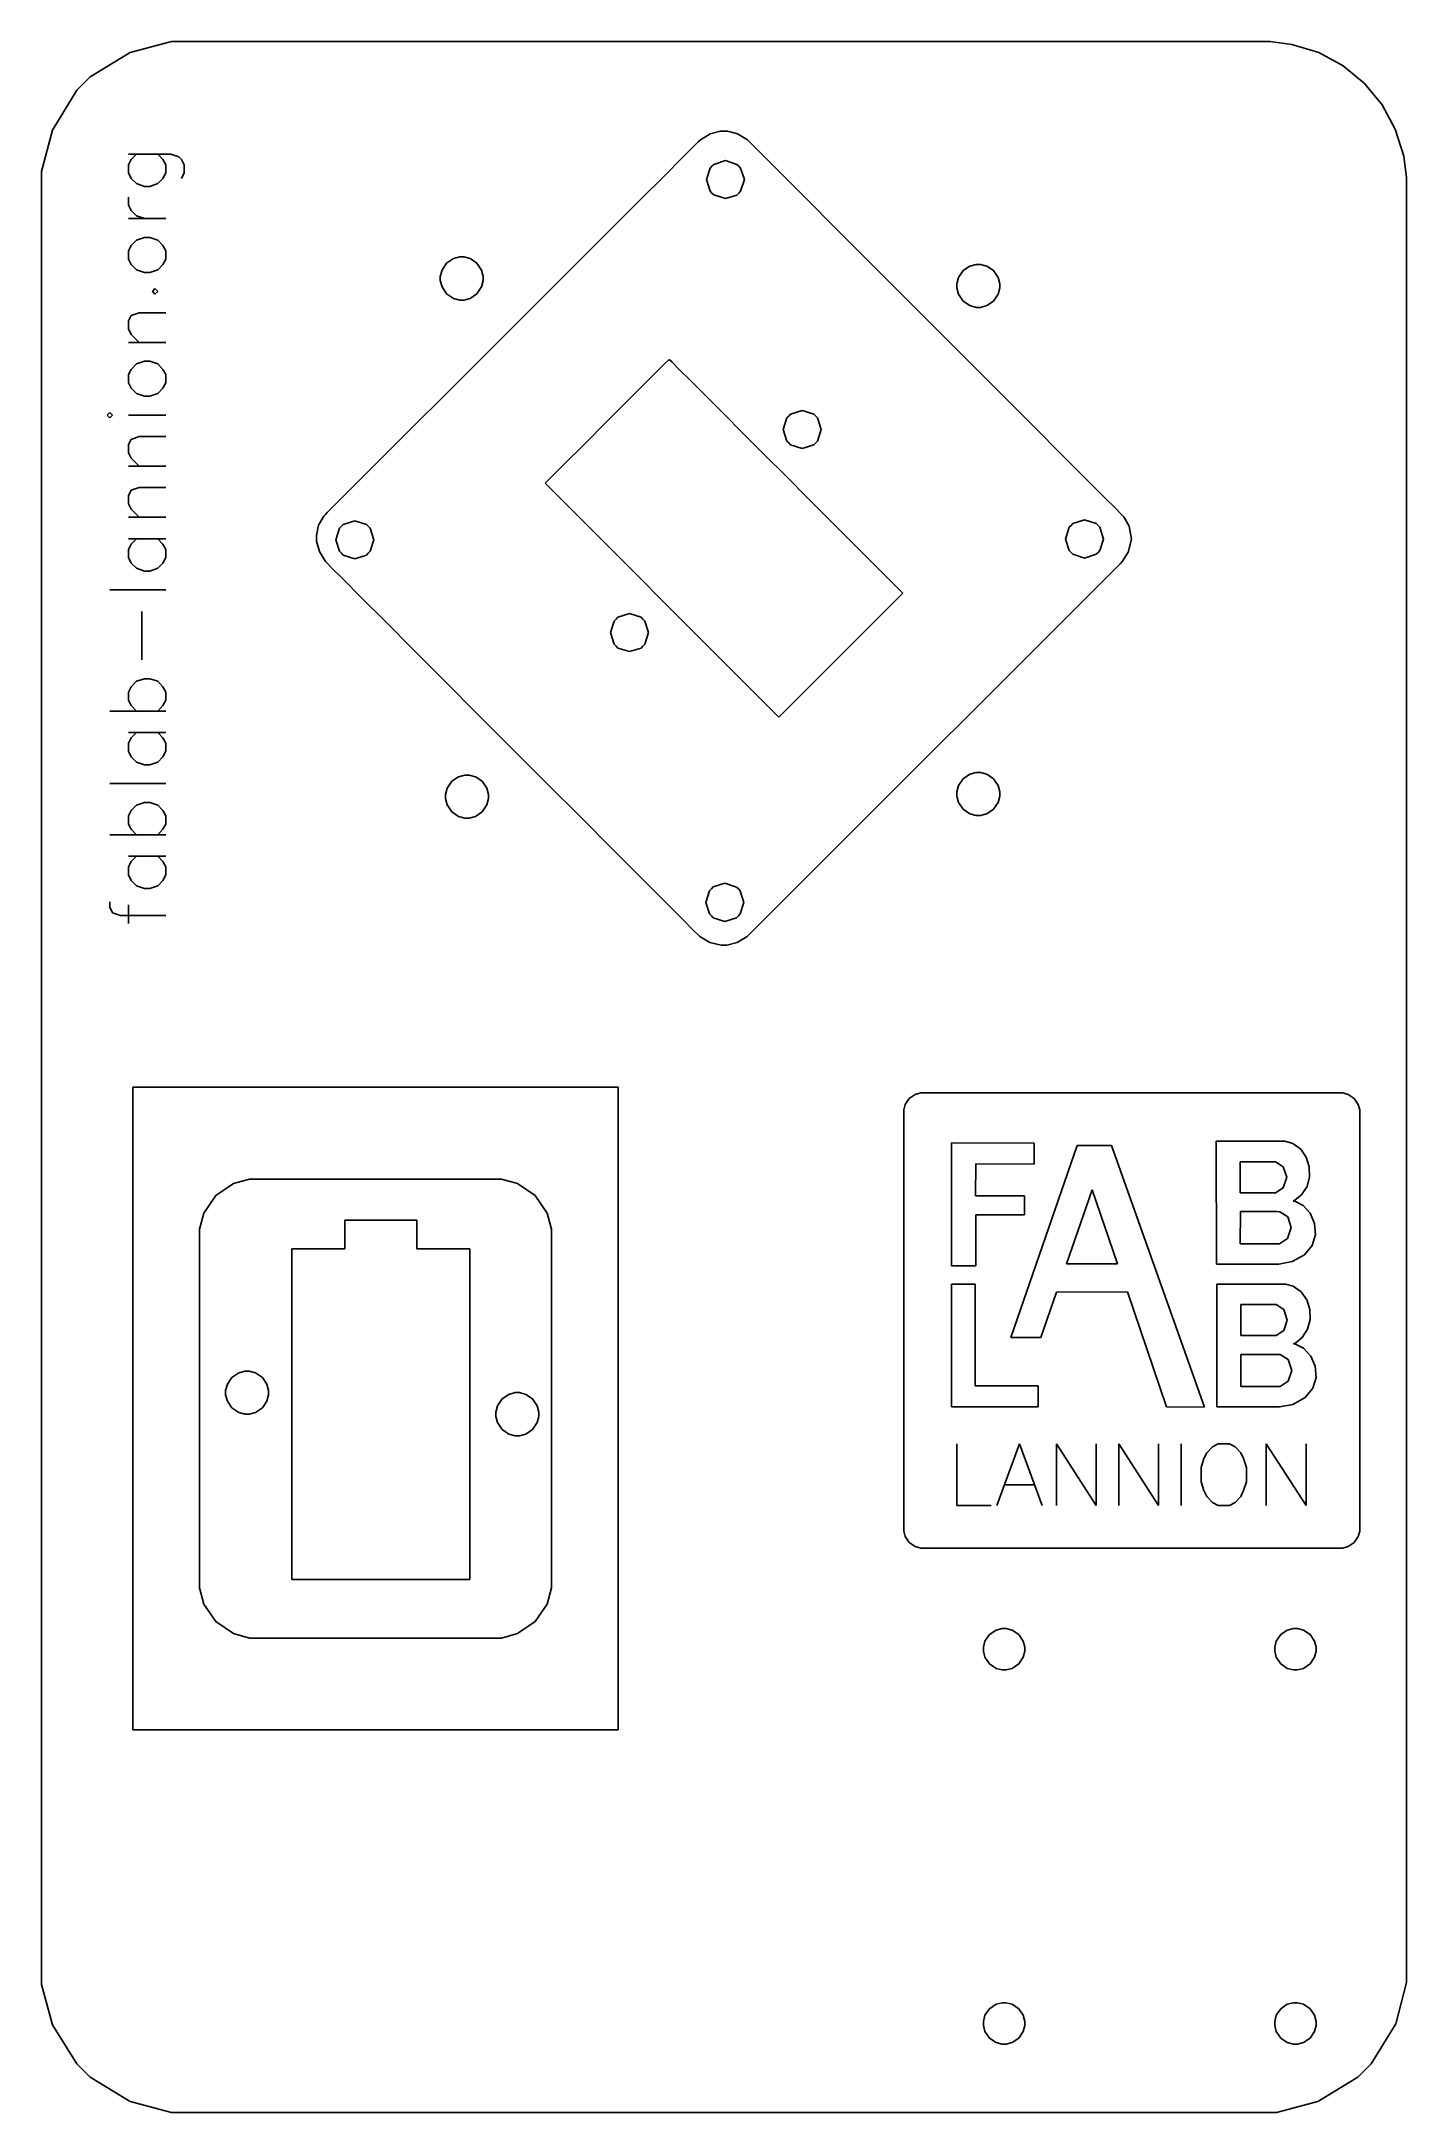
# Model space of a CAD drawing. Extents: x 0 to 96, y 0 to 145.
import ezdxf

# ---------------------------------------------------------------- set-up
doc = ezdxf.new("R2010")
doc.units = 0
doc.layers.get('0').update_dxf_attribs({"linetype": 'CONTINUOUS'})

msp = doc.modelspace()

# ---------------------------------------------------------------- linework, layer by layer
at = {"color": 1}
for p, q in [((9.15, 145.05), (6.26, 144.28)), ((10.11, 145.05), (9.15, 145.05)), ((10.96, 145.05), (10.11, 145.05)), ((10.11, 145.05), (10.11, 145.05)), ((13.35, 145.05), (10.96, 145.05)), ((17.08, 145.05), (13.35, 145.05)), ((21.9, 145.05), (17.08, 145.05)), ((27.61, 145.05), (21.9, 145.05)), ((33.99, 145.05), (27.61, 145.05)), ((40.81, 145.05), (33.99, 145.05)), ((47.85, 145.05), (40.81, 145.05)), ((54.88, 145.05), (47.85, 145.05)), ((61.7, 145.05), (54.88, 145.05)), ((68.08, 145.05), (61.7, 145.05)), ((73.79, 145.05), (68.08, 145.05)), ((78.61, 145.05), (73.79, 145.05)), ((82.34, 145.05), (78.61, 145.05)), ((84.73, 145.05), (82.34, 145.05)), ((85.58, 145.05), (84.73, 145.05)), ((86.08, 145.05), (85.58, 145.05)), ((85.58, 145.05), (85.58, 145.05)), ((87.61, 144.84), (86.08, 145.05)), ((6.26, 144.28), (3.47, 142.57)), ((89.5, 144.26), (87.61, 144.84)), ((91.2, 143.33), (89.5, 144.26)), ((3, 142.1), (2.52, 141.63)), ((3.47, 142.57), (3, 142.1)), ((92.69, 142.1), (91.2, 143.33)), ((93.92, 140.61), (92.69, 142.1)), ((2.52, 141.63), (0.82, 138.84)), ((94.85, 138.9), (93.92, 140.61)), ((0.82, 138.84), (0.05, 135.95)), ((46.07, 138.04), (45.78, 137.75)), ((46.19, 138.16), (46.07, 138.04)), ((46.07, 138.04), (46.07, 138.04)), ((46.88, 138.58), (46.19, 138.16)), ((47.6, 138.77), (46.88, 138.58)), ((47.84, 138.77), (47.6, 138.77)), ((48.08, 138.77), (47.84, 138.77)), ((48.8, 138.58), (48.08, 138.77)), ((49.5, 138.15), (48.8, 138.58)), ((49.61, 138.03), (49.5, 138.15)), ((49.9, 137.74), (49.61, 138.03)), ((49.61, 138.03), (49.61, 138.03)), ((95.44, 137.01), (94.85, 138.9)), ((44.95, 136.92), (43.67, 135.64)), ((45.78, 137.75), (44.95, 136.92)), ((47, 136.31), (46.87, 136.18)), ((47.13, 136.44), (47, 136.31)), ((47.94, 136.7), (47.13, 136.44)), ((48.75, 136.44), (47.94, 136.7)), ((48.88, 136.31), (48.75, 136.44)), ((49.01, 136.18), (48.88, 136.31)), ((50.73, 136.92), (49.9, 137.74)), ((52.01, 135.63), (50.73, 136.92)), ((95.64, 135.49), (95.44, 137.01)), ((0.05, 135.95), (0.05, 134.98)), ((0.05, 134.98), (0.05, 134.98)), ((0.05, 134.98), (0.05, 134.63)), ((43.67, 135.64), (42, 133.98)), ((46.87, 136.18), (46.61, 135.37)), ((46.61, 135.37), (46.87, 134.56)), ((49.27, 135.37), (49.01, 136.18)), ((49.01, 134.56), (49.27, 135.37)), ((53.67, 133.97), (52.01, 135.63)), ((95.64, 134.98), (95.64, 135.49)), ((95.64, 134.63), (95.64, 134.98)), ((95.64, 134.98), (95.64, 134.98)), ((0.05, 134.63), (0.05, 133.58)), ((0.05, 133.58), (0.05, 131.9)), ((42, 133.98), (40.03, 132.01)), ((46.87, 134.56), (47, 134.43)), ((47, 134.43), (47.13, 134.3)), ((47.13, 134.3), (47.94, 134.04)), ((47.94, 134.04), (48.75, 134.29)), ((48.75, 134.29), (48.88, 134.42)), ((48.88, 134.43), (49.01, 134.56)), ((48.88, 134.42), (48.88, 134.43)), ((55.64, 132), (53.67, 133.97)), ((95.64, 133.58), (95.64, 134.63)), ((95.64, 131.9), (95.64, 133.58)), ((40.03, 132.01), (37.84, 129.82)), ((57.83, 129.8), (55.64, 132)), ((0.05, 131.9), (0.05, 129.62)), ((95.64, 129.62), (95.64, 131.9)), ((0.05, 129.62), (0.05, 126.79)), ((28.42, 129.52), (28.1, 129.04)), ((28.9, 129.84), (28.42, 129.52)), ((29.34, 129.96), (28.9, 129.84)), ((29.49, 129.96), (29.34, 129.96)), ((29.63, 129.96), (29.49, 129.96)), ((30.07, 129.84), (29.63, 129.96)), ((30.55, 129.52), (30.07, 129.84)), ((30.87, 129.04), (30.55, 129.52)), ((37.84, 129.82), (35.49, 127.47)), ((60.18, 127.45), (57.83, 129.8)), ((65.07, 129.32), (64.59, 129)), ((65.51, 129.44), (65.07, 129.32)), ((65.65, 129.44), (65.51, 129.44)), ((65.8, 129.44), (65.65, 129.44)), ((66.24, 129.32), (65.8, 129.44)), ((66.72, 129), (66.24, 129.32)), ((95.64, 126.79), (95.64, 129.62)), ((28.1, 129.04), (27.98, 128.6)), ((27.98, 128.6), (27.98, 128.45)), ((27.98, 128.45), (27.98, 128.3)), ((27.98, 128.3), (28.1, 127.86)), ((28.1, 127.86), (28.42, 127.38)), ((30.55, 127.38), (30.87, 127.86)), ((30.99, 128.6), (30.87, 129.04)), ((30.87, 127.86), (30.99, 128.3)), ((30.99, 128.45), (30.99, 128.6)), ((30.99, 128.3), (30.99, 128.45)), ((64.26, 128.52), (64.14, 128.08)), ((64.14, 128.08), (64.14, 127.93)), ((64.14, 127.93), (64.14, 127.79)), ((64.14, 127.79), (64.26, 127.35)), ((64.59, 129), (64.26, 128.52)), ((67.04, 128.52), (66.72, 129)), ((67.16, 128.08), (67.04, 128.52)), ((67.04, 127.35), (67.16, 127.79)), ((67.16, 127.93), (67.16, 128.08)), ((67.16, 127.79), (67.16, 127.93)), ((0.05, 126.79), (0.05, 123.46)), ((28.42, 127.38), (28.9, 127.06)), ((28.9, 127.06), (29.34, 126.94)), ((29.34, 126.94), (29.49, 126.94)), ((29.49, 126.94), (29.63, 126.94)), ((29.63, 126.94), (30.07, 127.06)), ((30.07, 127.06), (30.55, 127.38)), ((35.49, 127.47), (33.06, 125.05)), ((62.6, 125.03), (60.18, 127.45)), ((64.26, 127.35), (64.59, 126.87)), ((64.59, 126.87), (65.07, 126.55)), ((65.07, 126.55), (65.51, 126.42)), ((65.51, 126.42), (65.65, 126.42)), ((65.65, 126.42), (65.8, 126.42)), ((65.8, 126.42), (66.24, 126.55)), ((66.24, 126.55), (66.72, 126.87)), ((66.72, 126.87), (67.04, 127.35)), ((95.64, 123.46), (95.64, 126.79)), ((33.06, 125.05), (30.64, 122.62)), ((65.03, 122.6), (62.6, 125.03)), ((0.05, 123.46), (0.05, 119.67)), ((95.64, 119.67), (95.64, 123.46)), ((30.64, 122.62), (28.29, 120.28)), ((42.65, 121.44), (43.64, 122.42)), ((43.64, 122.42), (44.01, 122.79)), ((44.01, 122.79), (44.01, 122.79)), ((44.01, 122.79), (44.01, 122.79)), ((44.01, 122.79), (44.19, 122.61)), ((44.19, 122.61), (44.71, 122.09)), ((44.71, 122.09), (45.52, 121.28)), ((67.37, 120.25), (65.03, 122.6)), ((41.26, 120.05), (42.65, 121.44)), ((45.52, 121.28), (46.57, 120.23)), ((0.05, 119.67), (0.05, 115.47)), ((28.29, 120.28), (26.09, 118.08)), ((39.67, 118.46), (41.26, 120.05)), ((46.57, 120.23), (47.8, 119)), ((47.8, 119), (49.19, 117.61)), ((52.51, 118.95), (52.38, 118.82)), ((53.33, 119.21), (52.51, 118.95)), ((54.14, 118.95), (53.33, 119.21)), ((54.27, 118.82), (54.14, 118.95)), ((69.57, 118.06), (67.37, 120.25)), ((95.64, 115.47), (95.64, 119.67)), ((26.09, 118.08), (24.12, 116.12)), ((38.07, 116.86), (39.67, 118.46)), ((49.19, 117.61), (50.66, 116.13)), ((52.25, 118.69), (51.99, 117.88)), ((51.99, 117.88), (52.25, 117.07)), ((52.38, 118.82), (52.25, 118.69)), ((54.4, 118.69), (54.27, 118.82)), ((54.66, 117.88), (54.4, 118.69)), ((54.4, 117.07), (54.66, 117.88)), ((71.53, 116.09), (69.57, 118.06)), ((24.12, 116.12), (22.46, 114.46)), ((36.68, 115.47), (38.07, 116.86)), ((50.66, 116.13), (52.19, 114.61)), ((52.25, 117.07), (52.38, 116.94)), ((52.38, 116.94), (52.51, 116.81)), ((52.51, 116.81), (53.33, 116.55)), ((53.33, 116.55), (54.14, 116.81)), ((54.14, 116.81), (54.27, 116.94)), ((54.27, 116.94), (54.4, 117.07)), ((73.19, 114.42), (71.53, 116.09)), ((0.05, 115.47), (0.05, 110.91)), ((35.7, 114.49), (36.68, 115.47)), ((52.19, 114.61), (53.71, 113.08)), ((95.64, 110.91), (95.64, 115.47)), ((21.17, 113.18), (20.35, 112.35)), ((22.46, 114.46), (21.17, 113.18)), ((35.33, 114.12), (35.7, 114.49)), ((35.51, 113.94), (35.33, 114.12)), ((35.33, 114.12), (35.33, 114.12)), ((35.33, 114.12), (35.33, 114.12)), ((36.03, 113.42), (35.51, 113.94)), ((36.83, 112.61), (36.03, 113.42)), ((74.47, 113.14), (73.19, 114.42)), ((75.3, 112.32), (74.47, 113.14)), ((19.82, 111.81), (19.46, 111.18)), ((19.94, 111.93), (19.82, 111.81)), ((20.06, 112.06), (19.94, 111.93)), ((20.35, 112.35), (20.06, 112.06)), ((20.06, 112.06), (20.06, 112.06)), ((37.88, 111.56), (36.83, 112.61)), ((53.71, 113.08), (55.19, 111.6)), ((75.59, 112.02), (75.3, 112.32)), ((75.68, 111.93), (75.59, 112.02)), ((75.59, 112.02), (75.59, 112.02)), ((75.85, 111.76), (75.68, 111.93)), ((76.22, 111.12), (75.85, 111.76)), ((0.05, 110.91), (0.05, 106.02)), ((19.46, 111.18), (19.32, 110.45)), ((19.32, 110.45), (19.32, 110.29)), ((19.32, 110.29), (19.32, 110.05)), ((20.93, 110.97), (20.67, 110.16)), ((21.06, 111.1), (20.93, 110.97)), ((21.19, 111.23), (21.06, 111.1)), ((22, 111.49), (21.19, 111.23)), ((22.81, 111.23), (22, 111.49)), ((22.94, 111.1), (22.81, 111.23)), ((23.07, 110.97), (22.94, 111.1)), ((23.33, 110.16), (23.07, 110.97)), ((39.12, 110.32), (37.88, 111.56)), ((40.5, 108.94), (39.12, 110.32)), ((55.19, 111.6), (56.57, 110.22)), ((56.57, 110.22), (57.81, 108.98)), ((72.02, 111.03), (71.76, 110.21)), ((71.76, 110.21), (72.02, 109.4)), ((72.15, 111.16), (72.02, 111.03)), ((72.28, 111.29), (72.15, 111.16)), ((73.09, 111.55), (72.28, 111.29)), ((73.91, 111.29), (73.09, 111.55)), ((74.04, 111.16), (73.91, 111.29)), ((74.17, 111.03), (74.04, 111.16)), ((74.43, 110.21), (74.17, 111.03)), ((74.17, 109.4), (74.43, 110.21)), ((76.15, 109.29), (76.37, 110.21)), ((76.37, 110.21), (76.22, 111.12)), ((95.64, 106.02), (95.64, 110.91)), ((19.32, 110.05), (19.51, 109.33)), ((19.51, 109.33), (19.94, 108.63)), ((20.67, 110.16), (20.93, 109.35)), ((20.93, 109.35), (21.06, 109.22)), ((21.06, 109.22), (21.19, 109.09)), ((21.19, 109.09), (22, 108.83)), ((22, 108.83), (22.81, 109.09)), ((22.81, 109.09), (22.94, 109.22)), ((22.94, 109.22), (23.07, 109.35)), ((23.07, 109.35), (23.33, 110.16)), ((41.98, 107.46), (40.5, 108.94)), ((57.81, 108.98), (58.86, 107.93)), ((72.02, 109.4), (72.15, 109.27)), ((72.15, 109.27), (72.28, 109.14)), ((72.28, 109.14), (73.09, 108.88)), ((73.09, 108.88), (73.91, 109.14)), ((73.91, 109.14), (74.04, 109.27)), ((74.04, 109.27), (74.17, 109.4)), ((74.04, 109.27), (74.04, 109.27)), ((75.76, 108.65), (76.15, 109.29)), ((19.94, 108.63), (20.05, 108.51)), ((20.05, 108.51), (20.05, 108.51)), ((20.05, 108.51), (20.35, 108.22)), ((20.35, 108.22), (21.17, 107.4)), ((21.17, 107.4), (22.45, 106.11)), ((43.5, 105.93), (41.98, 107.46)), ((58.86, 107.93), (59.66, 107.12)), ((73.19, 106.08), (74.47, 107.36)), ((74.47, 107.36), (75.3, 108.19)), ((75.3, 108.19), (75.59, 108.48)), ((75.59, 108.48), (75.76, 108.65)), ((75.59, 108.48), (75.59, 108.48)), ((0.05, 106.02), (0.05, 100.86)), ((22.45, 106.11), (24.11, 104.45)), ((45.03, 104.4), (43.5, 105.93)), ((59.99, 106.05), (59.01, 105.06)), ((59.66, 107.12), (60.18, 106.6)), ((60.37, 106.42), (59.99, 106.05)), ((60.18, 106.6), (60.37, 106.42)), ((60.37, 106.42), (60.37, 106.42)), ((60.37, 106.42), (60.37, 106.42)), ((71.52, 104.42), (73.19, 106.08)), ((95.64, 100.86), (95.64, 106.02)), ((24.11, 104.45), (26.08, 102.48)), ((40.16, 104.47), (39.9, 103.66)), ((40.29, 104.6), (40.16, 104.47)), ((40.42, 104.73), (40.29, 104.6)), ((41.23, 104.99), (40.42, 104.73)), ((42.04, 104.73), (41.23, 104.99)), ((42.17, 104.6), (42.04, 104.73)), ((42.3, 104.47), (42.17, 104.6)), ((42.56, 103.66), (42.3, 104.47)), ((46.5, 102.92), (45.03, 104.4)), ((59.01, 105.06), (57.62, 103.67)), ((69.56, 102.45), (71.52, 104.42)), ((39.9, 103.66), (40.16, 102.85)), ((42.3, 102.85), (42.56, 103.66)), ((57.62, 103.67), (56.02, 102.08)), ((26.08, 102.48), (28.27, 100.28)), ((40.16, 102.85), (40.29, 102.72)), ((40.29, 102.72), (40.42, 102.58)), ((40.42, 102.58), (41.23, 102.33)), ((41.23, 102.33), (42.04, 102.58)), ((42.04, 102.58), (42.17, 102.71)), ((42.17, 102.72), (42.3, 102.85)), ((42.17, 102.71), (42.17, 102.72)), ((47.89, 101.54), (46.5, 102.92)), ((49.12, 100.3), (47.89, 101.54)), ((56.02, 102.08), (54.43, 100.49)), ((67.36, 100.26), (69.56, 102.45)), ((0.05, 100.86), (0.05, 95.47)), ((28.27, 100.28), (30.62, 97.93)), ((50.17, 99.25), (49.12, 100.3)), ((54.43, 100.49), (53.04, 99.1)), ((65.01, 97.91), (67.36, 100.26)), ((95.64, 95.47), (95.64, 100.86)), ((50.98, 98.45), (50.17, 99.25)), ((53.04, 99.1), (52.05, 98.12)), ((30.62, 97.93), (33.04, 95.51)), ((51.5, 97.93), (50.98, 98.45)), ((51.68, 97.74), (51.5, 97.93)), ((52.05, 98.12), (51.68, 97.74)), ((51.68, 97.74), (51.68, 97.74)), ((51.68, 97.74), (51.68, 97.74)), ((62.58, 95.49), (65.01, 97.91)), ((0.05, 95.47), (0.05, 89.9)), ((33.04, 95.51), (35.47, 93.08)), ((60.16, 93.07), (62.58, 95.49)), ((95.64, 89.9), (95.64, 95.47)), ((28.78, 93.25), (28.46, 92.77)), ((29.26, 93.57), (28.78, 93.25)), ((29.7, 93.69), (29.26, 93.57)), ((29.85, 93.69), (29.7, 93.69)), ((30, 93.69), (29.85, 93.69)), ((30.44, 93.57), (30, 93.69)), ((30.92, 93.25), (30.44, 93.57)), ((31.24, 92.77), (30.92, 93.25)), ((35.47, 93.08), (37.81, 90.73)), ((57.81, 90.72), (60.16, 93.07)), ((64.26, 92.95), (64.14, 92.51)), ((64.59, 93.43), (64.26, 92.95)), ((65.07, 93.75), (64.59, 93.43)), ((65.51, 93.87), (65.07, 93.75)), ((65.65, 93.87), (65.51, 93.87)), ((65.8, 93.87), (65.65, 93.87)), ((66.24, 93.75), (65.8, 93.87)), ((66.72, 93.43), (66.24, 93.75)), ((67.04, 92.95), (66.72, 93.43)), ((67.16, 92.51), (67.04, 92.95)), ((28.46, 92.77), (28.34, 92.33)), ((28.34, 92.33), (28.34, 92.18)), ((28.34, 92.18), (28.34, 92.04)), ((28.34, 92.04), (28.46, 91.6)), ((28.46, 91.6), (28.78, 91.12)), ((30.92, 91.12), (31.24, 91.6)), ((31.36, 92.33), (31.24, 92.77)), ((31.24, 91.6), (31.36, 92.04)), ((31.36, 92.18), (31.36, 92.33)), ((31.36, 92.04), (31.36, 92.18)), ((64.14, 92.51), (64.14, 92.36)), ((64.14, 92.36), (64.14, 92.21)), ((64.14, 92.21), (64.26, 91.77)), ((64.26, 91.77), (64.59, 91.29)), ((66.72, 91.29), (67.04, 91.77)), ((67.04, 91.77), (67.16, 92.21)), ((67.16, 92.36), (67.16, 92.51)), ((67.16, 92.21), (67.16, 92.36)), ((0.05, 89.9), (0.05, 84.2)), ((28.78, 91.12), (29.26, 90.79)), ((29.26, 90.79), (29.7, 90.67)), ((29.7, 90.67), (29.85, 90.67)), ((29.85, 90.67), (30, 90.67)), ((30, 90.67), (30.44, 90.79)), ((30.44, 90.79), (30.92, 91.12)), ((37.81, 90.73), (40.01, 88.53)), ((55.61, 88.53), (57.81, 90.72)), ((64.59, 91.29), (65.07, 90.97)), ((65.07, 90.97), (65.51, 90.85)), ((65.51, 90.85), (65.65, 90.85)), ((65.65, 90.85), (65.8, 90.85)), ((65.8, 90.85), (66.24, 90.97)), ((66.24, 90.97), (66.72, 91.29)), ((95.64, 84.2), (95.64, 89.9)), ((40.01, 88.53), (41.97, 86.57)), ((53.64, 86.56), (55.61, 88.53)), ((41.97, 86.57), (43.64, 84.9)), ((46.83, 85.59), (46.57, 84.77)), ((46.96, 85.72), (46.83, 85.59)), ((47.09, 85.85), (46.96, 85.72)), ((47.9, 86.11), (47.09, 85.85)), ((48.72, 85.84), (47.9, 86.11)), ((48.85, 85.71), (48.72, 85.84)), ((48.98, 85.58), (48.85, 85.71)), ((49.24, 84.77), (48.98, 85.58)), ((51.98, 84.9), (53.64, 86.56)), ((0.05, 84.2), (0.05, 78.4)), ((43.64, 84.9), (44.92, 83.62)), ((46.57, 84.77), (46.83, 83.96)), ((48.98, 83.96), (49.24, 84.77)), ((50.7, 83.62), (51.98, 84.9)), ((95.64, 78.4), (95.64, 84.2)), ((44.92, 83.62), (45.74, 82.79)), ((45.74, 82.79), (46.03, 82.5)), ((46.83, 83.96), (46.96, 83.83)), ((46.96, 83.83), (47.09, 83.7)), ((47.09, 83.7), (47.9, 83.44)), ((47.9, 83.44), (48.72, 83.7)), ((48.72, 83.7), (48.85, 83.83)), ((48.85, 83.83), (48.98, 83.96)), ((48.85, 83.83), (48.85, 83.83)), ((49.58, 82.5), (49.87, 82.79)), ((49.87, 82.79), (50.7, 83.62)), ((46.03, 82.5), (46.03, 82.5)), ((46.03, 82.5), (46.15, 82.38)), ((46.15, 82.38), (46.85, 81.96)), ((46.85, 81.96), (47.64, 81.77)), ((47.64, 81.77), (47.81, 81.77)), ((47.81, 81.77), (48.05, 81.77)), ((48.05, 81.77), (48.76, 81.96)), ((48.76, 81.96), (49.46, 82.38)), ((49.46, 82.38), (49.58, 82.5)), ((49.58, 82.5), (49.58, 82.5)), ((0.05, 78.4), (0.05, 72.55)), ((95.64, 72.55), (95.64, 78.4)), ((0.05, 72.55), (0.05, 66.7)), ((95.64, 66.7), (95.64, 72.55)), ((0.05, 66.7), (0.05, 60.9)), ((95.64, 60.9), (95.64, 66.7)), ((14.63, 65.4), (13.5, 65.09)), ((15, 65.4), (14.63, 65.4)), ((15.73, 65.4), (15, 65.4)), ((15, 65.4), (15, 65.4)), ((17.64, 65.4), (15.73, 65.4)), ((20.34, 65.4), (17.64, 65.4)), ((23.44, 65.4), (20.34, 65.4)), ((26.54, 65.4), (23.44, 65.4)), ((29.25, 65.4), (26.54, 65.4)), ((31.16, 65.4), (29.25, 65.4)), ((31.88, 65.4), (31.16, 65.4)), ((32.26, 65.4), (31.88, 65.4)), ((31.88, 65.4), (31.88, 65.4)), ((33.39, 65.09), (32.26, 65.4)), ((12.26, 64.26), (11.42, 63.02)), ((13.5, 65.09), (12.26, 64.26)), ((34.63, 64.26), (33.39, 65.09)), ((35.46, 63.02), (34.63, 64.26)), ((11.42, 63.02), (11.12, 61.89)), ((21.51, 62.53), (21.3, 62.53)), ((21.3, 62.53), (21.3, 62.53)), ((21.3, 62.53), (21.3, 62.53)), ((21.3, 62.53), (21.3, 62.21)), ((22.08, 62.53), (21.51, 62.53)), ((22.89, 62.53), (22.08, 62.53)), ((23.81, 62.53), (22.89, 62.53)), ((24.74, 62.53), (23.81, 62.53)), ((25.54, 62.53), (24.74, 62.53)), ((26.11, 62.53), (25.54, 62.53)), ((26.33, 62.53), (26.11, 62.53)), ((26.33, 62.21), (26.33, 62.53)), ((26.33, 62.53), (26.33, 62.53)), ((26.33, 62.53), (26.33, 62.53)), ((35.77, 61.89), (35.46, 63.02)), ((0.05, 60.9), (0.05, 55.19)), ((11.12, 61.89), (11.12, 61.51)), ((11.12, 61.51), (11.12, 61.51)), ((11.12, 61.51), (11.12, 60.47)), ((21.3, 62.21), (21.3, 61.52)), ((21.3, 61.52), (21.3, 60.83)), ((26.33, 61.52), (26.33, 62.21)), ((26.33, 60.83), (26.33, 61.52)), ((35.77, 61.51), (35.77, 61.89)), ((35.77, 60.47), (35.77, 61.51)), ((35.77, 61.51), (35.77, 61.51)), ((95.64, 55.19), (95.64, 60.9)), ((11.12, 60.47), (11.12, 57.71)), ((17.58, 60.51), (17.58, 60.51)), ((17.58, 60.51), (17.58, 59.52)), ((18.16, 60.51), (17.58, 60.51)), ((17.58, 60.51), (17.58, 60.51)), ((17.58, 59.52), (17.58, 56.9)), ((19.44, 60.51), (18.16, 60.51)), ((20.71, 60.51), (19.44, 60.51)), ((21.3, 60.51), (20.71, 60.51)), ((21.3, 60.83), (21.3, 60.51)), ((21.3, 60.51), (21.3, 60.51)), ((21.3, 60.51), (21.3, 60.51)), ((26.33, 60.51), (26.33, 60.83)), ((26.91, 60.51), (26.33, 60.51)), ((26.33, 60.51), (26.33, 60.51)), ((26.33, 60.51), (26.33, 60.51)), ((28.19, 60.51), (26.91, 60.51)), ((29.47, 60.51), (28.19, 60.51)), ((30.05, 60.51), (29.47, 60.51)), ((30.05, 59.52), (30.05, 60.51)), ((30.05, 60.51), (30.05, 60.51)), ((30.05, 60.51), (30.05, 60.51)), ((30.05, 56.9), (30.05, 59.52)), ((35.77, 57.71), (35.77, 60.47)), ((11.12, 57.71), (11.12, 53.81)), ((17.58, 56.9), (17.58, 53.19)), ((30.05, 53.19), (30.05, 56.9)), ((35.77, 53.81), (35.77, 57.71)), ((0.05, 55.19), (0.05, 49.62)), ((95.64, 49.62), (95.64, 55.19)), ((11.12, 53.81), (11.12, 49.34)), ((35.77, 49.34), (35.77, 53.81)), ((17.58, 53.19), (17.58, 48.94)), ((30.05, 48.94), (30.05, 53.19)), ((12.95, 50.6), (13.07, 51.04)), ((13.07, 51.04), (13.39, 51.52)), ((13.39, 51.52), (13.87, 51.84)), ((13.87, 51.84), (14.31, 51.96)), ((14.31, 51.96), (14.46, 51.96)), ((14.46, 51.96), (14.6, 51.96)), ((14.6, 51.96), (15.04, 51.84)), ((15.04, 51.84), (15.52, 51.52)), ((15.52, 51.52), (15.84, 51.04)), ((15.84, 51.04), (15.96, 50.6)), ((0.05, 49.62), (0.05, 44.24)), ((11.12, 49.34), (11.12, 44.87)), ((12.95, 50.45), (12.95, 50.6)), ((12.95, 50.3), (12.95, 50.45)), ((13.07, 49.86), (12.95, 50.3)), ((13.39, 49.38), (13.07, 49.86)), ((13.87, 49.06), (13.39, 49.38)), ((15.52, 49.38), (15.04, 49.06)), ((15.84, 49.86), (15.52, 49.38)), ((15.96, 50.3), (15.84, 49.86)), ((15.96, 50.6), (15.96, 50.45)), ((15.96, 50.45), (15.96, 50.3)), ((31.86, 49.09), (31.98, 49.53)), ((31.98, 49.53), (32.31, 50.01)), ((32.31, 50.01), (32.78, 50.33)), ((32.78, 50.33), (33.23, 50.45)), ((33.23, 50.45), (33.37, 50.45)), ((33.37, 50.45), (33.52, 50.45)), ((33.52, 50.45), (33.96, 50.33)), ((33.96, 50.33), (34.44, 50.01)), ((34.44, 50.01), (34.76, 49.53)), ((34.76, 49.53), (34.88, 49.09)), ((35.77, 44.87), (35.77, 49.34)), ((95.64, 44.24), (95.64, 49.62)), ((14.31, 48.94), (13.87, 49.06)), ((14.46, 48.94), (14.31, 48.94)), ((14.6, 48.94), (14.46, 48.94)), ((15.04, 49.06), (14.6, 48.94)), ((17.58, 48.94), (17.58, 44.69)), ((30.05, 44.69), (30.05, 48.94)), ((31.86, 48.94), (31.86, 49.09)), ((31.86, 48.79), (31.86, 48.94)), ((31.98, 48.35), (31.86, 48.79)), ((32.31, 47.87), (31.98, 48.35)), ((32.78, 47.55), (32.31, 47.87)), ((34.44, 47.87), (33.96, 47.55)), ((34.76, 48.35), (34.44, 47.87)), ((34.88, 48.79), (34.76, 48.35)), ((34.88, 49.09), (34.88, 48.94)), ((34.88, 48.94), (34.88, 48.79)), ((33.23, 47.43), (32.78, 47.55)), ((33.37, 47.43), (33.23, 47.43)), ((33.52, 47.43), (33.37, 47.43)), ((33.96, 47.55), (33.52, 47.43)), ((0.05, 44.24), (0.05, 39.07)), ((11.12, 44.87), (11.12, 40.97)), ((17.58, 44.69), (17.58, 40.99)), ((30.05, 40.99), (30.05, 44.69)), ((35.77, 40.97), (35.77, 44.87)), ((95.64, 39.07), (95.64, 44.24)), ((11.12, 40.97), (11.12, 38.21)), ((17.58, 40.99), (17.58, 38.36)), ((30.05, 38.36), (30.05, 40.99)), ((35.77, 38.21), (35.77, 40.97)), ((0.05, 39.07), (0.05, 34.19)), ((11.12, 38.21), (11.12, 37.16)), ((17.58, 38.36), (17.58, 37.37)), ((30.05, 37.37), (30.05, 38.36)), ((35.77, 37.16), (35.77, 38.21)), ((95.64, 34.19), (95.64, 39.07)), ((11.12, 37.16), (11.12, 37.16)), ((11.12, 37.16), (11.12, 36.78)), ((11.12, 36.78), (11.42, 35.65)), ((17.58, 37.37), (17.58, 37.37)), ((17.58, 37.37), (17.58, 37.37)), ((17.58, 37.37), (18.11, 37.37)), ((18.11, 37.37), (19.52, 37.37)), ((19.52, 37.37), (21.52, 37.37)), ((21.52, 37.37), (23.81, 37.37)), ((23.81, 37.37), (26.1, 37.37)), ((26.1, 37.37), (28.1, 37.37)), ((28.1, 37.37), (29.51, 37.37)), ((29.51, 37.37), (30.05, 37.37)), ((30.05, 37.37), (30.05, 37.37)), ((30.05, 37.37), (30.05, 37.37)), ((35.46, 35.65), (35.77, 36.78)), ((35.77, 36.78), (35.77, 37.16)), ((35.77, 37.16), (35.77, 37.16)), ((11.42, 35.65), (12.26, 34.42)), ((34.63, 34.42), (35.46, 35.65)), ((0.05, 34.19), (0.05, 29.62)), ((12.26, 34.42), (13.5, 33.58)), ((13.5, 33.58), (14.63, 33.27)), ((32.26, 33.27), (33.39, 33.58)), ((33.39, 33.58), (34.63, 34.42)), ((66.12, 33.06), (66.43, 33.52)), ((66.43, 33.52), (66.9, 33.83)), ((66.9, 33.83), (67.32, 33.94)), ((67.32, 33.94), (67.46, 33.94)), ((67.46, 33.94), (67.6, 33.94)), ((67.6, 33.94), (68.03, 33.83)), ((68.03, 33.83), (68.49, 33.52)), ((68.49, 33.52), (68.8, 33.06)), ((86.52, 33.06), (86.83, 33.52)), ((86.83, 33.52), (87.29, 33.83)), ((87.29, 33.83), (87.72, 33.94)), ((87.72, 33.94), (87.86, 33.94)), ((87.86, 33.94), (88, 33.94)), ((88, 33.94), (88.43, 33.83)), ((88.43, 33.83), (88.89, 33.52)), ((88.89, 33.52), (89.2, 33.06)), ((95.64, 29.62), (95.64, 34.19)), ((14.63, 33.27), (15, 33.27)), ((15, 33.27), (15, 33.27)), ((15, 33.27), (15.73, 33.27)), ((15.73, 33.27), (17.64, 33.27)), ((17.64, 33.27), (20.34, 33.27)), ((20.34, 33.27), (23.44, 33.27)), ((23.44, 33.27), (26.54, 33.27)), ((26.54, 33.27), (29.25, 33.27)), ((29.25, 33.27), (31.16, 33.27)), ((31.16, 33.27), (31.88, 33.27)), ((31.88, 33.27), (31.88, 33.27)), ((31.88, 33.27), (32.26, 33.27)), ((66.01, 32.63), (66.12, 33.06)), ((66.01, 32.49), (66.01, 32.63)), ((66.01, 32.35), (66.01, 32.49)), ((66.12, 31.93), (66.01, 32.35)), ((66.43, 31.46), (66.12, 31.93)), ((68.8, 31.93), (68.49, 31.46)), ((68.8, 33.06), (68.91, 32.63)), ((68.91, 32.35), (68.8, 31.93)), ((68.91, 32.63), (68.91, 32.49)), ((68.91, 32.49), (68.91, 32.35)), ((86.41, 32.63), (86.52, 33.06)), ((86.41, 32.49), (86.41, 32.63)), ((86.41, 32.35), (86.41, 32.49)), ((86.52, 31.93), (86.41, 32.35)), ((86.83, 31.46), (86.52, 31.93)), ((89.2, 31.93), (88.89, 31.46)), ((89.2, 33.06), (89.31, 32.63)), ((89.31, 32.35), (89.2, 31.93)), ((89.31, 32.63), (89.31, 32.49)), ((89.31, 32.49), (89.31, 32.35)), ((66.9, 31.15), (66.43, 31.46)), ((67.32, 31.04), (66.9, 31.15)), ((67.46, 31.04), (67.32, 31.04)), ((67.6, 31.04), (67.46, 31.04)), ((68.03, 31.15), (67.6, 31.04)), ((68.49, 31.46), (68.03, 31.15)), ((87.29, 31.15), (86.83, 31.46)), ((87.72, 31.04), (87.29, 31.15)), ((87.86, 31.04), (87.72, 31.04)), ((88, 31.04), (87.86, 31.04)), ((88.43, 31.15), (88, 31.04)), ((88.89, 31.46), (88.43, 31.15)), ((0.05, 29.62), (0.05, 25.42)), ((95.64, 25.42), (95.64, 29.62)), ((0.05, 25.42), (0.05, 21.64)), ((95.64, 21.64), (95.64, 25.42)), ((0.05, 21.64), (0.05, 18.31)), ((95.64, 18.31), (95.64, 21.64)), ((0.05, 18.31), (0.05, 15.48)), ((95.64, 15.48), (95.64, 18.31)), ((0.05, 15.48), (0.05, 13.2)), ((95.64, 13.2), (95.64, 15.48)), ((0.05, 13.2), (0.05, 11.51)), ((95.64, 11.51), (95.64, 13.2)), ((0.05, 11.51), (0.05, 10.47)), ((0.05, 10.47), (0.05, 10.11)), ((95.64, 10.47), (95.64, 11.51)), ((95.64, 10.11), (95.64, 10.47)), ((0.05, 10.11), (0.05, 9.97)), ((0.05, 10.11), (0.05, 10.11)), ((0.05, 9.97), (0.05, 9.02)), ((0.05, 9.02), (0.82, 6.19)), ((94.88, 6.26), (95.64, 9.15)), ((95.64, 9.15), (95.64, 10.11)), ((95.64, 10.11), (95.64, 10.11)), ((66.12, 6.86), (66.43, 7.32)), ((66.43, 7.32), (66.9, 7.63)), ((66.9, 7.63), (67.32, 7.74)), ((67.32, 7.74), (67.46, 7.74)), ((67.46, 7.74), (67.6, 7.74)), ((67.6, 7.74), (68.03, 7.63)), ((68.03, 7.63), (68.49, 7.32)), ((68.49, 7.32), (68.8, 6.86)), ((86.52, 6.86), (86.83, 7.32)), ((86.83, 7.32), (87.29, 7.63)), ((87.29, 7.63), (87.72, 7.74)), ((87.72, 7.74), (87.86, 7.74)), ((87.86, 7.74), (88, 7.74)), ((88, 7.74), (88.43, 7.63)), ((88.43, 7.63), (88.89, 7.32)), ((88.89, 7.32), (89.2, 6.86)), ((0.82, 6.19), (2.52, 3.47)), ((66.01, 6.43), (66.12, 6.86)), ((66.01, 6.29), (66.01, 6.43)), ((66.01, 6.15), (66.01, 6.29)), ((66.12, 5.72), (66.01, 6.15)), ((68.8, 6.86), (68.91, 6.43)), ((68.91, 6.15), (68.8, 5.72)), ((68.91, 6.43), (68.91, 6.29)), ((68.91, 6.29), (68.91, 6.15)), ((86.41, 6.43), (86.52, 6.86)), ((86.41, 6.29), (86.41, 6.43)), ((86.41, 6.15), (86.41, 6.29)), ((86.52, 5.72), (86.41, 6.15)), ((89.2, 6.86), (89.31, 6.43)), ((89.31, 6.15), (89.2, 5.72)), ((89.31, 6.43), (89.31, 6.29)), ((89.31, 6.29), (89.31, 6.15)), ((93.17, 3.47), (94.88, 6.26)), ((66.43, 5.26), (66.12, 5.72)), ((66.9, 4.95), (66.43, 5.26)), ((67.32, 4.84), (66.9, 4.95)), ((67.46, 4.84), (67.32, 4.84)), ((67.6, 4.84), (67.46, 4.84)), ((68.03, 4.95), (67.6, 4.84)), ((68.49, 5.26), (68.03, 4.95)), ((68.8, 5.72), (68.49, 5.26)), ((86.83, 5.26), (86.52, 5.72)), ((87.29, 4.95), (86.83, 5.26)), ((87.72, 4.84), (87.29, 4.95)), ((87.86, 4.84), (87.72, 4.84)), ((88, 4.84), (87.86, 4.84)), ((88.43, 4.95), (88, 4.84)), ((88.89, 5.26), (88.43, 4.95)), ((89.2, 5.72), (88.89, 5.26)), ((2.52, 3.47), (3, 3)), ((3, 3), (3.47, 2.53)), ((92.22, 2.53), (92.69, 3)), ((92.69, 3), (93.17, 3.47)), ((3.47, 2.53), (6.26, 0.82)), ((89.43, 0.82), (92.22, 2.53)), ((6.26, 0.82), (9.15, 0.05)), ((9.15, 0.05), (10.11, 0.05)), ((10.11, 0.05), (10.11, 0.05)), ((10.11, 0.05), (10.96, 0.05)), ((10.96, 0.05), (13.35, 0.05)), ((13.35, 0.05), (17.08, 0.05)), ((17.08, 0.05), (21.9, 0.05)), ((21.9, 0.05), (27.61, 0.05)), ((27.61, 0.05), (33.99, 0.05)), ((33.99, 0.05), (40.81, 0.05)), ((40.81, 0.05), (47.85, 0.05)), ((47.85, 0.05), (54.88, 0.05)), ((54.88, 0.05), (61.7, 0.05)), ((61.7, 0.05), (68.08, 0.05)), ((68.08, 0.05), (73.79, 0.05)), ((73.79, 0.05), (78.61, 0.05)), ((78.61, 0.05), (82.34, 0.05)), ((82.34, 0.05), (84.73, 0.05)), ((84.73, 0.05), (85.58, 0.05)), ((85.58, 0.05), (85.58, 0.05)), ((85.58, 0.05), (86.54, 0.05)), ((86.54, 0.05), (89.43, 0.82))]:
    msp.add_line(p, q, dxfattribs=at)
at = {"color": 0}
for p, q in [((6.14, 137.16), (9.12, 137.16)), ((6.33, 136.78), (6.14, 136.41)), ((6.14, 136.41), (6.14, 135.84)), ((6.7, 137.16), (6.33, 136.78)), ((8.56, 136.78), (8.19, 137.16)), ((8.75, 136.41), (8.56, 136.78)), ((8.75, 135.84), (8.75, 136.41)), ((9.12, 137.16), (9.68, 136.97)), ((9.68, 136.97), (9.86, 136.78)), ((9.86, 136.78), (10.05, 136.41)), ((10.05, 136.41), (10.05, 135.84)), ((6.14, 135.84), (6.33, 135.46)), ((6.33, 135.46), (6.7, 135.09)), ((6.7, 135.09), (7.26, 134.9)), ((7.26, 134.9), (7.63, 134.9)), ((7.63, 134.9), (8.19, 135.09)), ((8.19, 135.09), (8.56, 135.46)), ((8.56, 135.46), (8.75, 135.84)), ((10.05, 135.84), (9.86, 135.46)), ((6.14, 133.58), (6.14, 134.15)), ((6.33, 133.2), (6.14, 133.58)), ((6.14, 132.64), (8.75, 132.64)), ((6.7, 132.83), (6.33, 133.2)), ((7.26, 132.64), (6.7, 132.83)), ((6.33, 130.75), (6.14, 130.38)), ((6.7, 131.13), (6.33, 130.75)), ((7.26, 131.32), (6.7, 131.13)), ((7.63, 131.32), (7.26, 131.32)), ((8.19, 131.13), (7.63, 131.32)), ((8.56, 130.75), (8.19, 131.13)), ((8.75, 130.38), (8.56, 130.75)), ((6.14, 130.38), (6.14, 129.81)), ((6.14, 129.81), (6.33, 129.44)), ((6.33, 129.44), (6.7, 129.06)), ((6.7, 129.06), (7.26, 128.87)), ((7.63, 128.87), (8.19, 129.06)), ((8.19, 129.06), (8.56, 129.44)), ((8.56, 129.44), (8.75, 129.81)), ((8.75, 129.81), (8.75, 130.38)), ((7.26, 128.87), (7.63, 128.87)), ((8, 127.74), (7.82, 127.55)), ((8.19, 127.55), (8, 127.74)), ((7.82, 127.55), (8, 127.36)), ((8, 127.36), (8.19, 127.55)), ((6.14, 125.48), (6.33, 125.86)), ((6.14, 124.92), (6.14, 125.48)), ((6.33, 124.54), (6.14, 124.92)), ((6.33, 125.86), (6.89, 126.05)), ((6.89, 126.05), (8.75, 126.05)), ((6.14, 123.97), (8.75, 123.97)), ((6.89, 123.97), (6.33, 124.54)), ((6.33, 122.09), (6.14, 121.72)), ((6.7, 122.47), (6.33, 122.09)), ((7.26, 122.66), (6.7, 122.47)), ((7.63, 122.66), (7.26, 122.66)), ((8.19, 122.47), (7.63, 122.66)), ((8.56, 122.09), (8.19, 122.47)), ((8.75, 121.72), (8.56, 122.09)), ((6.14, 121.72), (6.14, 121.15)), ((6.14, 121.15), (6.33, 120.77)), ((6.33, 120.77), (6.7, 120.4)), ((6.7, 120.4), (7.26, 120.21)), ((7.63, 120.21), (8.19, 120.4)), ((8.19, 120.4), (8.56, 120.77)), ((8.56, 120.77), (8.75, 121.15)), ((8.75, 121.15), (8.75, 121.72)), ((4.84, 119.08), (4.65, 118.89)), ((5.02, 118.89), (4.84, 119.08)), ((7.26, 120.21), (7.63, 120.21)), ((4.65, 118.89), (4.84, 118.7)), ((4.84, 118.7), (5.02, 118.89)), ((6.14, 118.89), (8.75, 118.89)), ((6.14, 116.82), (6.33, 117.19)), ((6.14, 116.25), (6.14, 116.82)), ((6.33, 115.88), (6.14, 116.25)), ((6.33, 117.19), (6.89, 117.38)), ((6.89, 117.38), (8.75, 117.38)), ((6.14, 115.31), (8.75, 115.31)), ((6.89, 115.31), (6.33, 115.88)), ((6.14, 113.24), (6.33, 113.62)), ((6.14, 112.67), (6.14, 113.24)), ((6.33, 113.62), (6.89, 113.81)), ((6.89, 113.81), (8.75, 113.81)), ((6.33, 112.3), (6.14, 112.67)), ((6.14, 111.73), (8.75, 111.73)), ((6.89, 111.73), (6.33, 112.3)), ((6.14, 110.23), (8.75, 110.23)), ((6.7, 110.23), (6.33, 109.85)), ((8.56, 109.85), (8.19, 110.23)), ((6.33, 109.85), (6.14, 109.47)), ((6.14, 109.47), (6.14, 108.91)), ((6.14, 108.91), (6.33, 108.53)), ((8.75, 109.47), (8.56, 109.85)), ((8.56, 108.53), (8.75, 108.91)), ((8.75, 108.91), (8.75, 109.47)), ((6.33, 108.53), (6.7, 108.16)), ((6.7, 108.16), (7.26, 107.97)), ((7.26, 107.97), (7.63, 107.97)), ((7.63, 107.97), (8.19, 108.16)), ((8.19, 108.16), (8.56, 108.53)), ((4.84, 106.65), (8.75, 106.65)), ((7.07, 101.75), (7.07, 105.14)), ((6.33, 99.87), (6.7, 100.25)), ((6.7, 100.25), (7.26, 100.43)), ((7.26, 100.43), (7.63, 100.43)), ((7.63, 100.43), (8.19, 100.25)), ((8.19, 100.25), (8.56, 99.87)), ((6.14, 99.49), (6.33, 99.87)), ((6.14, 98.93), (6.14, 99.49)), ((6.33, 98.55), (6.14, 98.93)), ((8.56, 99.87), (8.75, 99.49)), ((8.75, 98.93), (8.56, 98.55)), ((8.75, 99.49), (8.75, 98.93)), ((4.84, 98.17), (8.75, 98.17)), ((6.7, 98.17), (6.33, 98.55)), ((8.56, 98.55), (8.19, 98.17)), ((6.14, 96.67), (8.75, 96.67)), ((6.33, 96.29), (6.14, 95.91)), ((6.14, 95.91), (6.14, 95.35)), ((6.7, 96.67), (6.33, 96.29)), ((8.56, 96.29), (8.19, 96.67)), ((8.75, 95.91), (8.56, 96.29)), ((8.75, 95.35), (8.75, 95.91)), ((6.14, 95.35), (6.33, 94.97)), ((6.33, 94.97), (6.7, 94.6)), ((6.7, 94.6), (7.26, 94.41)), ((7.26, 94.41), (7.63, 94.41)), ((7.63, 94.41), (8.19, 94.6)), ((8.19, 94.6), (8.56, 94.97)), ((8.56, 94.97), (8.75, 95.35)), ((4.84, 93.09), (8.75, 93.09)), ((6.33, 91.21), (6.7, 91.58)), ((6.7, 91.58), (7.26, 91.77)), ((7.26, 91.77), (7.63, 91.77)), ((7.63, 91.77), (8.19, 91.58)), ((8.19, 91.58), (8.56, 91.21)), ((6.14, 90.83), (6.33, 91.21)), ((6.14, 90.26), (6.14, 90.83)), ((6.33, 89.89), (6.14, 90.26)), ((8.56, 91.21), (8.75, 90.83)), ((8.75, 90.26), (8.56, 89.89)), ((8.75, 90.83), (8.75, 90.26)), ((4.84, 89.51), (8.75, 89.51)), ((6.7, 89.51), (6.33, 89.89)), ((8.56, 89.89), (8.19, 89.51)), ((6.14, 88), (8.75, 88)), ((6.33, 87.63), (6.14, 87.25)), ((6.14, 87.25), (6.14, 86.69)), ((6.7, 88), (6.33, 87.63)), ((8.56, 87.63), (8.19, 88)), ((8.75, 87.25), (8.56, 87.63)), ((8.75, 86.69), (8.75, 87.25)), ((6.14, 86.69), (6.33, 86.31)), ((6.33, 86.31), (6.7, 85.93)), ((6.7, 85.93), (7.26, 85.74)), ((7.26, 85.74), (7.63, 85.74)), ((7.63, 85.74), (8.19, 85.93)), ((8.19, 85.93), (8.56, 86.31)), ((8.56, 86.31), (8.75, 86.69)), ((4.84, 84.8), (4.84, 84.43)), ((4.84, 84.43), (5.02, 84.05)), ((6.14, 83.3), (6.14, 84.61)), ((5.02, 84.05), (5.58, 83.86)), ((5.58, 83.86), (8.75, 83.86)), ((6.44, 26.84), (6.44, 71.84)), ((6.44, 71.84), (40.44, 71.84)), ((40.44, 71.84), (40.44, 26.84)), ((60.82, 71.05), (61.24, 71.33)), ((61.24, 71.33), (61.62, 71.43)), ((61.62, 71.43), (61.75, 71.43)), ((61.75, 71.43), (91.05, 71.43)), ((91.05, 71.43), (91.18, 71.43)), ((91.18, 71.43), (91.56, 71.33)), ((91.56, 71.33), (91.98, 71.05)), ((60.44, 70.25), (60.54, 70.63)), ((60.44, 70.12), (60.44, 70.25)), ((60.44, 40.88), (60.44, 70.12)), ((60.54, 70.63), (60.82, 71.05)), ((91.98, 71.05), (92.26, 70.63)), ((92.26, 70.63), (92.36, 70.25)), ((92.36, 70.25), (92.36, 70.12)), ((92.36, 70.12), (92.36, 40.88)), ((63.78, 67.93), (69.56, 67.92)), ((63.78, 59.32), (63.78, 67.93)), ((72.57, 67.75), (67.93, 54.31)), ((69.56, 67.92), (69.57, 66.45)), ((74.98, 67.76), (72.57, 67.75)), ((74.98, 67.75), (74.98, 67.76)), ((81.48, 49.44), (74.98, 67.75)), ((82.31, 68.05), (82.32, 59.44)), ((86.94, 68.05), (82.31, 68.05)), ((87.12, 68.05), (86.94, 68.05)), ((87.67, 67.9), (87.12, 68.05)), ((88.23, 67.5), (87.67, 67.9)), ((88.62, 66.94), (88.23, 67.5)), ((88.83, 66.27), (88.62, 66.94)), ((65.47, 66.46), (65.46, 64.24)), ((69.57, 66.45), (65.47, 66.46)), ((83.99, 66.6), (86.3, 66.61)), ((83.99, 64.45), (83.99, 66.6)), ((86.3, 66.61), (86.47, 66.61)), ((86.47, 66.61), (87.01, 66.27)), ((87.01, 66.27), (87.25, 65.53)), ((87.25, 65.53), (87.01, 64.79)), ((88.67, 64.88), (88.85, 65.57)), ((88.85, 65.57), (88.83, 66.27)), ((65.46, 64.24), (68.89, 64.24)), ((68.89, 64.24), (68.89, 62.89)), ((71.83, 59.46), (73.62, 64.64)), ((73.62, 64.64), (75.41, 59.47)), ((86.3, 64.45), (83.99, 64.45)), ((86.47, 64.45), (86.3, 64.45)), ((87.01, 64.79), (86.47, 64.45)), ((87.69, 63.86), (87.85, 63.94)), ((87.87, 63.83), (87.69, 63.86)), ((87.85, 63.94), (88.28, 64.29)), ((88.39, 63.56), (87.87, 63.83)), ((88.28, 64.29), (88.67, 64.88)), ((68.89, 62.89), (65.47, 62.89)), ((65.47, 62.89), (65.47, 59.32)), ((83.99, 60.86), (84, 63.13)), ((84, 63.13), (86.56, 63.13)), ((86.56, 63.13), (86.76, 63.12)), ((86.76, 63.12), (87.32, 62.76)), ((87.32, 62.76), (87.56, 62.01)), ((88.9, 63.01), (88.39, 63.56)), ((89.2, 62.3), (88.9, 63.01)), ((87.3, 61.25), (86.75, 60.88)), ((87.56, 62.01), (87.3, 61.25)), ((89.03, 60.76), (89.26, 61.52)), ((89.26, 61.52), (89.2, 62.3)), ((75.41, 59.47), (71.83, 59.46)), ((86.56, 60.86), (83.99, 60.86)), ((86.75, 60.88), (86.56, 60.86)), ((86.7, 59.45), (87.63, 59.63)), ((87.63, 59.63), (88.5, 60.1)), ((88.5, 60.1), (89.03, 60.76)), ((65.47, 59.32), (63.78, 59.32)), ((63.78, 58.05), (65.44, 58.05)), ((63.78, 49.45), (63.78, 58.05)), ((65.44, 58.05), (65.44, 50.92)), ((82.32, 59.44), (86.4, 59.45)), ((82.35, 58.05), (82.36, 49.45)), ((86.97, 58.05), (82.35, 58.05)), ((86.4, 59.45), (86.7, 59.45)), ((87.16, 58.05), (86.97, 58.05)), ((87.71, 57.9), (87.16, 58.05)), ((70.02, 54.31), (71.12, 57.48)), ((71.12, 57.48), (76.1, 57.5)), ((76.1, 57.5), (78.82, 49.45)), ((84.04, 54.46), (84.04, 56.61)), ((84.04, 56.61), (86.34, 56.61)), ((86.34, 56.61), (86.51, 56.61)), ((86.51, 56.61), (87.05, 56.27)), ((88.27, 57.51), (87.71, 57.9)), ((88.66, 56.95), (88.27, 57.51)), ((88.87, 56.28), (88.66, 56.95)), ((87.05, 56.27), (87.28, 55.53)), ((87.28, 55.53), (87.05, 54.8)), ((88.71, 54.89), (88.89, 55.57)), ((88.89, 55.57), (88.87, 56.28)), ((67.93, 54.31), (70.02, 54.31)), ((86.34, 54.46), (84.04, 54.46)), ((86.51, 54.46), (86.34, 54.46)), ((87.05, 54.8), (86.51, 54.46)), ((87.73, 53.86), (87.89, 53.94)), ((87.91, 53.83), (87.73, 53.86)), ((87.89, 53.94), (88.32, 54.3)), ((88.43, 53.56), (87.91, 53.83)), ((88.32, 54.3), (88.71, 54.89)), ((84.03, 50.87), (84.04, 53.13)), ((84.04, 53.13), (86.6, 53.13)), ((86.6, 53.13), (86.8, 53.12)), ((86.8, 53.12), (87.36, 52.76)), ((87.36, 52.76), (87.6, 52.01)), ((88.94, 53.01), (88.43, 53.56)), ((89.24, 52.3), (88.94, 53.01)), ((89.3, 51.52), (89.24, 52.3)), ((65.44, 50.92), (69.85, 50.92)), ((69.85, 50.92), (69.85, 49.45)), ((86.6, 50.87), (84.03, 50.87)), ((86.79, 50.88), (86.6, 50.87)), ((87.34, 51.25), (86.79, 50.88)), ((87.6, 52.01), (87.34, 51.25)), ((88.54, 50.1), (89.07, 50.76)), ((89.07, 50.76), (89.3, 51.52)), ((69.85, 49.45), (63.78, 49.45)), ((78.82, 49.45), (81.48, 49.44)), ((82.36, 49.45), (86.44, 49.45)), ((86.44, 49.45), (86.75, 49.45)), ((86.75, 49.45), (87.67, 49.63)), ((87.67, 49.63), (88.54, 50.1)), ((64.16, 46.86), (64.16, 42.56)), ((68.54, 46.86), (66.95, 42.56)), ((68.54, 46.86), (70.12, 42.56)), ((71.12, 46.86), (71.12, 42.56)), ((71.12, 46.86), (73.9, 42.56)), ((73.9, 46.86), (73.9, 42.56)), ((75.49, 46.86), (75.49, 42.56)), ((75.49, 46.86), (78.27, 42.56)), ((78.27, 46.86), (78.27, 42.56)), ((79.86, 46.86), (79.86, 42.56)), ((82.05, 46.65), (81.65, 46.24)), ((82.44, 46.86), (82.05, 46.65)), ((83.24, 46.86), (82.44, 46.86)), ((83.64, 46.65), (83.24, 46.86)), ((84.03, 46.24), (83.64, 46.65)), ((85.82, 46.86), (85.82, 42.56)), ((85.82, 46.86), (88.6, 42.56)), ((88.6, 46.86), (88.6, 42.56)), ((81.45, 45.83), (81.25, 45.22)), ((81.25, 45.22), (81.25, 44.2)), ((81.65, 46.24), (81.45, 45.83)), ((84.23, 45.83), (84.03, 46.24)), ((84.43, 45.22), (84.23, 45.83)), ((84.43, 44.2), (84.43, 45.22)), ((67.54, 44), (69.53, 44)), ((81.25, 44.2), (81.45, 43.59)), ((81.45, 43.59), (81.65, 43.18)), ((84.03, 43.18), (84.23, 43.59)), ((84.23, 43.59), (84.43, 44.2)), ((64.16, 42.56), (66.55, 42.56)), ((81.65, 43.18), (82.05, 42.77)), ((82.05, 42.77), (82.44, 42.56)), ((82.44, 42.56), (83.24, 42.56)), ((83.24, 42.56), (83.64, 42.77)), ((83.64, 42.77), (84.03, 43.18)), ((60.44, 40.76), (60.44, 40.88)), ((60.54, 40.37), (60.44, 40.76)), ((92.36, 40.76), (92.26, 40.37)), ((92.36, 40.88), (92.36, 40.76)), ((60.82, 39.95), (60.54, 40.37)), ((61.24, 39.68), (60.82, 39.95)), ((61.62, 39.57), (61.24, 39.68)), ((61.75, 39.57), (61.62, 39.57)), ((91.05, 39.57), (61.75, 39.57)), ((91.18, 39.57), (91.05, 39.57)), ((91.56, 39.68), (91.18, 39.57)), ((91.98, 39.95), (91.56, 39.68)), ((92.26, 40.37), (91.98, 39.95)), ((40.44, 26.84), (6.44, 26.84))]:
    msp.add_line(p, q, dxfattribs=at)

doc.saveas('drawing.dxf')
